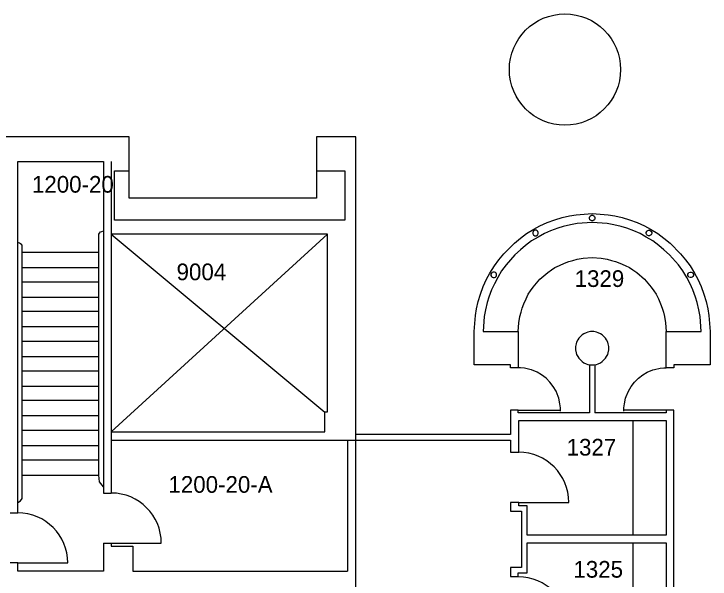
# Model space of a CAD drawing. Extents: x 2146168 to 2147252, y 2145478 to 2146523.
# Drawn here: x 2146263.76 to 2146276.28, y 2146205.63 to 2146215.79 of the extents above; entities that cross this region are included whole.
import ezdxf

# ---------------------------------------------------------------- set-up
doc = ezdxf.new("R2010")
doc.units = 0
for name, color, linetype in [('Level 1', 7, 'Continuous'), ('Level 12', 7, 'Continuous'), ('Level 13', 7, 'Continuous'), ('Level 14', 7, 'Continuous'), ('Level 17', 7, 'Continuous'), ('Level 3', 7, 'Continuous'), ('Level 33', 7, 'Continuous'), ('Level 49', 7, 'Continuous')]:
    doc.layers.add(name, color=color, linetype=linetype)

msp = doc.modelspace()

# ---------------------------------------------------------------- linework, layer by layer
at = {"layer": 'Level 1'}
for p, q in [((2146265.829, 2146213.584), (2146259.799, 2146213.584)), ((2146265.829, 2146212.974), (2146265.829, 2146213.584)), ((2146269.909, 2146213.584), (2146269.199, 2146213.584)), ((2146269.199, 2146213.584), (2146269.199, 2146212.974)), ((2146269.909, 2146195.694), (2146269.909, 2146213.584)), ((2146263.829, 2146206.824), (2146263.829, 2146213.144)), ((2146263.829, 2146213.144), (2146265.369, 2146213.144)), ((2146265.369, 2146213.144), (2146265.369, 2146207.181)), ((2146265.509, 2146213.144), (2146265.509, 2146208.284)), ((2146265.569, 2146212.084), (2146265.569, 2146212.974)), ((2146265.569, 2146212.974), (2146265.829, 2146212.974)), ((2146269.199, 2146212.974), (2146269.709, 2146212.974)), ((2146269.709, 2146212.974), (2146269.709, 2146212.084)), ((2146269.709, 2146212.084), (2146265.569, 2146212.084)), ((2146269.399, 2146211.834), (2146265.509, 2146211.834)), ((2146265.509, 2146211.834), (2146265.509, 2146207.181)), ((2146269.399, 2146208.644), (2146269.399, 2146211.834)), ((2146269.349, 2146208.284), (2146269.349, 2146208.644)), ((2146269.349, 2146208.644), (2146269.399, 2146208.644)), ((2146272.829, 2146208.674), (2146272.689, 2146208.674)), ((2146272.689, 2146208.674), (2146272.689, 2146208.234)), ((2146272.829, 2146208.624), (2146272.829, 2146208.674)), ((2146274.109, 2146208.624), (2146272.829, 2146208.624)), ((2146275.489, 2146208.624), (2146274.209, 2146208.624)), ((2146275.629, 2146208.674), (2146275.489, 2146208.674)), ((2146275.489, 2146208.674), (2146275.489, 2146208.624)), ((2146275.629, 2146201.834), (2146275.629, 2146208.674)), ((2146272.839, 2146207.914), (2146272.839, 2146208.484)), ((2146272.839, 2146208.484), (2146275.489, 2146208.484)), ((2146275.489, 2146208.484), (2146275.489, 2146206.424)), ((2146265.509, 2146208.284), (2146269.349, 2146208.284)), ((2146265.509, 2146208.134), (2146269.909, 2146208.134)), ((2146269.759, 2146208.134), (2146269.759, 2146205.774)), ((2146272.689, 2146208.134), (2146272.689, 2146207.914)), ((2146272.689, 2146207.914), (2146272.839, 2146207.914)), ((2146265.369, 2146207.181), (2146265.509, 2146207.181)), ((2146272.839, 2146207.014), (2146272.689, 2146207.014)), ((2146272.689, 2146207.014), (2146272.689, 2146206.854)), ((2146272.839, 2146206.954), (2146272.839, 2146207.014)), ((2146272.989, 2146206.954), (2146272.839, 2146206.954)), ((2146272.989, 2146206.424), (2146272.989, 2146206.954)), ((2146263.689, 2146206.824), (2146263.829, 2146206.824)), ((2146272.689, 2146206.854), (2146272.889, 2146206.854)), ((2146272.889, 2146206.854), (2146272.889, 2146205.844)), ((2146275.489, 2146206.424), (2146272.989, 2146206.424)), ((2146265.369, 2146206.281), (2146265.509, 2146206.281)), ((2146265.369, 2146206.281), (2146265.369, 2146205.774)), ((2146265.509, 2146206.281), (2146265.509, 2146206.224)), ((2146265.509, 2146206.224), (2146265.899, 2146206.224)), ((2146265.899, 2146206.224), (2146265.899, 2146205.774)), ((2146272.989, 2146205.744), (2146272.989, 2146206.284)), ((2146272.989, 2146206.284), (2146275.489, 2146206.284)), ((2146275.489, 2146206.284), (2146275.489, 2146204.224)), ((2146263.829, 2146205.924), (2146263.689, 2146205.924)), ((2146263.829, 2146205.774), (2146263.829, 2146205.924)), ((2146272.889, 2146205.844), (2146272.689, 2146205.844)), ((2146272.689, 2146205.844), (2146272.689, 2146205.684)), ((2146265.369, 2146205.774), (2146263.829, 2146205.774)), ((2146265.899, 2146205.774), (2146269.759, 2146205.774)), ((2146265.899, 2146205.774), (2146266.999, 2146205.774)), ((2146272.829, 2146205.684), (2146272.829, 2146205.744)), ((2146272.829, 2146205.744), (2146272.989, 2146205.744)), ((2146272.689, 2146205.684), (2146272.829, 2146205.684))]:
    msp.add_line(p, q, dxfattribs=at)
for points in [[(2146272.199, 2146210.084), (2146272.829, 2146210.084), (2146272.829, 2146209.434), (2146272.689, 2146209.434), (2146272.689, 2146209.484), (2146272.039, 2146209.484), (2146272.039, 2146210.084), (2146272.059, 2146210.374), (2146272.079, 2146210.494), (2146272.109, 2146210.624), (2146272.149, 2146210.754), (2146272.199, 2146210.894), (2146272.259, 2146211.024), (2146272.319, 2146211.134), (2146272.399, 2146211.264), (2146272.479, 2146211.374), (2146272.569, 2146211.484), (2146272.759, 2146211.674), (2146272.869, 2146211.764), (2146272.979, 2146211.844), (2146273.109, 2146211.924), (2146273.219, 2146211.984), (2146273.349, 2146212.044), (2146273.489, 2146212.094), (2146273.619, 2146212.134), (2146273.749, 2146212.164), (2146273.869, 2146212.184), (2146274.159, 2146212.204), (2146274.449, 2146212.184), (2146274.569, 2146212.164), (2146274.699, 2146212.134), (2146274.829, 2146212.094), (2146274.969, 2146212.044), (2146275.099, 2146211.984), (2146275.209, 2146211.924), (2146275.339, 2146211.844), (2146275.449, 2146211.764), (2146275.559, 2146211.674), (2146275.749, 2146211.484), (2146275.839, 2146211.374), (2146275.919, 2146211.264), (2146275.999, 2146211.134), (2146276.059, 2146211.024), (2146276.119, 2146210.894), (2146276.169, 2146210.754), (2146276.209, 2146210.624), (2146276.239, 2146210.494), (2146276.259, 2146210.374), (2146276.279, 2146210.084), (2146276.279, 2146209.484), (2146275.629, 2146209.484), (2146275.629, 2146209.434), (2146275.489, 2146209.434), (2146275.489, 2146210.084), (2146276.119, 2146210.084), (2146276.099, 2146210.354), (2146276.079, 2146210.474), (2146276.049, 2146210.604), (2146276.019, 2146210.704), (2146275.969, 2146210.834), (2146275.919, 2146210.944), (2146275.859, 2146211.054), (2146275.789, 2146211.174), (2146275.709, 2146211.284), (2146275.549, 2146211.464), (2146275.449, 2146211.554), (2146275.359, 2146211.634), (2146275.249, 2146211.714), (2146275.129, 2146211.784), (2146275.019, 2146211.844), (2146274.909, 2146211.894), (2146274.779, 2146211.944), (2146274.679, 2146211.974), (2146274.549, 2146212.004), (2146274.429, 2146212.024), (2146274.159, 2146212.044), (2146273.889, 2146212.024), (2146273.769, 2146212.004), (2146273.639, 2146211.974), (2146273.539, 2146211.944), (2146273.409, 2146211.894), (2146273.299, 2146211.844), (2146273.189, 2146211.784), (2146273.069, 2146211.714), (2146272.959, 2146211.634), (2146272.869, 2146211.554), (2146272.769, 2146211.464), (2146272.609, 2146211.284), (2146272.529, 2146211.174), (2146272.459, 2146211.054), (2146272.399, 2146210.944), (2146272.349, 2146210.834), (2146272.299, 2146210.704), (2146272.269, 2146210.604), (2146272.239, 2146210.474), (2146272.219, 2146210.354), (2146272.199, 2146210.084)], [(2146274.209, 2146212.134), (2146274.209, 2146212.114), (2146274.199, 2146212.094), (2146274.189, 2146212.084), (2146274.169, 2146212.074), (2146274.149, 2146212.074), (2146274.129, 2146212.084), (2146274.119, 2146212.094), (2146274.109, 2146212.114), (2146274.109, 2146212.134), (2146274.119, 2146212.154), (2146274.129, 2146212.164), (2146274.149, 2146212.174), (2146274.169, 2146212.174), (2146274.189, 2146212.164), (2146274.199, 2146212.154), (2146274.209, 2146212.134)], [(2146273.089, 2146211.864), (2146273.089, 2146211.844), (2146273.099, 2146211.824), (2146273.109, 2146211.814), (2146273.129, 2146211.804), (2146273.149, 2146211.804), (2146273.169, 2146211.814), (2146273.179, 2146211.824), (2146273.189, 2146211.844), (2146273.189, 2146211.864), (2146273.179, 2146211.884), (2146273.169, 2146211.894), (2146273.149, 2146211.904), (2146273.129, 2146211.904), (2146273.109, 2146211.894), (2146273.099, 2146211.884), (2146273.089, 2146211.864)], [(2146275.229, 2146211.864), (2146275.229, 2146211.844), (2146275.219, 2146211.824), (2146275.209, 2146211.814), (2146275.189, 2146211.804), (2146275.169, 2146211.804), (2146275.149, 2146211.814), (2146275.139, 2146211.824), (2146275.129, 2146211.844), (2146275.129, 2146211.864), (2146275.139, 2146211.884), (2146275.149, 2146211.894), (2146275.169, 2146211.904), (2146275.189, 2146211.904), (2146275.209, 2146211.894), (2146275.219, 2146211.884), (2146275.229, 2146211.864)], [(2146272.339, 2146211.114), (2146272.339, 2146211.094), (2146272.349, 2146211.074), (2146272.359, 2146211.064), (2146272.379, 2146211.054), (2146272.399, 2146211.054), (2146272.419, 2146211.064), (2146272.429, 2146211.074), (2146272.439, 2146211.094), (2146272.439, 2146211.114), (2146272.429, 2146211.134), (2146272.419, 2146211.144), (2146272.399, 2146211.154), (2146272.379, 2146211.154), (2146272.359, 2146211.144), (2146272.349, 2146211.134), (2146272.339, 2146211.114)], [(2146275.979, 2146211.114), (2146275.979, 2146211.094), (2146275.969, 2146211.074), (2146275.959, 2146211.064), (2146275.939, 2146211.054), (2146275.919, 2146211.054), (2146275.899, 2146211.064), (2146275.889, 2146211.074), (2146275.879, 2146211.094), (2146275.879, 2146211.114), (2146275.889, 2146211.134), (2146275.899, 2146211.144), (2146275.919, 2146211.154), (2146275.939, 2146211.154), (2146275.959, 2146211.144), (2146275.969, 2146211.134), (2146275.979, 2146211.114)], [(2146274.459, 2146209.754), (2146274.459, 2146209.814), (2146274.449, 2146209.864), (2146274.439, 2146209.894), (2146274.419, 2146209.934), (2146274.399, 2146209.964), (2146274.339, 2146210.024), (2146274.309, 2146210.044), (2146274.269, 2146210.064), (2146274.239, 2146210.074), (2146274.189, 2146210.084), (2146274.129, 2146210.084), (2146274.079, 2146210.074), (2146274.049, 2146210.064), (2146274.009, 2146210.044), (2146273.979, 2146210.024), (2146273.919, 2146209.964), (2146273.899, 2146209.934), (2146273.879, 2146209.894), (2146273.869, 2146209.864), (2146273.859, 2146209.814), (2146273.859, 2146209.754), (2146273.869, 2146209.704), (2146273.879, 2146209.674), (2146273.899, 2146209.634), (2146273.919, 2146209.604), (2146273.979, 2146209.544), (2146274.009, 2146209.524), (2146274.049, 2146209.504), (2146274.079, 2146209.494), (2146274.109, 2146209.488)], [(2146274.109, 2146209.488), (2146274.129, 2146209.484), (2146274.189, 2146209.484), (2146274.239, 2146209.494), (2146274.269, 2146209.504), (2146274.309, 2146209.524), (2146274.339, 2146209.544), (2146274.399, 2146209.604), (2146274.419, 2146209.634), (2146274.439, 2146209.674), (2146274.449, 2146209.704), (2146274.459, 2146209.754)]]:
    msp.add_lwpolyline(points, dxfattribs=at)
at = {"layer": 'Level 12'}
for p, q in [((2146272.829, 2146208.674), (2146273.589, 2146208.674)), ((2146275.489, 2146208.674), (2146274.729, 2146208.674))]:
    msp.add_line(p, q, dxfattribs=at)
at = {"layer": 'Level 13'}
for p, q in [((2146265.289, 2146211.504), (2146263.909, 2146211.504)), ((2146263.909, 2146211.234), (2146265.289, 2146211.234)), ((2146265.289, 2146210.974), (2146263.909, 2146210.974)), ((2146263.909, 2146210.704), (2146265.289, 2146210.704)), ((2146265.289, 2146210.444), (2146263.909, 2146210.444)), ((2146263.909, 2146210.174), (2146265.289, 2146210.174)), ((2146265.289, 2146209.904), (2146263.909, 2146209.904)), ((2146263.909, 2146209.634), (2146265.289, 2146209.634)), ((2146265.289, 2146209.374), (2146263.909, 2146209.374)), ((2146263.909, 2146209.104), (2146265.289, 2146209.104)), ((2146265.289, 2146208.844), (2146263.909, 2146208.844)), ((2146263.909, 2146208.574), (2146265.289, 2146208.574)), ((2146265.289, 2146208.304), (2146263.909, 2146208.304)), ((2146263.909, 2146208.034), (2146265.289, 2146208.034)), ((2146265.289, 2146207.774), (2146263.909, 2146207.774)), ((2146263.909, 2146207.504), (2146265.289, 2146207.504))]:
    msp.add_line(p, q, dxfattribs=at)
for points in [[(2146265.37, 2146207.29), (2146265.299, 2146207.382), (2146265.289, 2146207.504), (2146265.289, 2146211.834), (2146265.299, 2146211.854), (2146265.319, 2146211.874), (2146265.339, 2146211.884), (2146265.369, 2146211.894)], [(2146263.829, 2146207.014), (2146263.879, 2146207.044), (2146263.909, 2146207.084), (2146263.909, 2146211.624), (2146263.899, 2146211.644), (2146263.879, 2146211.664), (2146263.859, 2146211.674), (2146263.829, 2146211.684)], [(2146273.589, 2146208.654), (2146273.589, 2146208.674), (2146273.589, 2146208.714), (2146273.579, 2146208.784), (2146273.559, 2146208.884), (2146273.549, 2146208.914), (2146273.509, 2146209.014), (2146273.459, 2146209.094), (2146273.399, 2146209.174), (2146273.329, 2146209.244), (2146273.249, 2146209.304), (2146273.169, 2146209.354), (2146273.069, 2146209.394), (2146273.039, 2146209.404), (2146272.939, 2146209.424), (2146272.869, 2146209.434), (2146272.829, 2146209.434)], [(2146274.729, 2146208.654), (2146274.729, 2146208.674), (2146274.729, 2146208.714), (2146274.739, 2146208.784), (2146274.759, 2146208.884), (2146274.769, 2146208.914), (2146274.809, 2146209.014), (2146274.859, 2146209.094), (2146274.919, 2146209.174), (2146274.989, 2146209.244), (2146275.069, 2146209.304), (2146275.149, 2146209.354), (2146275.249, 2146209.394), (2146275.279, 2146209.404), (2146275.379, 2146209.424), (2146275.449, 2146209.434), (2146275.489, 2146209.434)]]:
    msp.add_lwpolyline(points, dxfattribs=at)
at = {"layer": 'Level 14'}
for p, q in [((2146269.399, 2146211.834), (2146265.509, 2146208.284)), ((2146265.509, 2146211.834), (2146269.349, 2146208.634))]:
    msp.add_line(p, q, dxfattribs=at)
at = {"layer": 'Level 17'}
for p, q in [((2146265.829, 2146212.484), (2146265.829, 2146212.974)), ((2146269.199, 2146212.974), (2146269.199, 2146212.484)), ((2146269.199, 2146212.484), (2146265.829, 2146212.484)), ((2146274.109, 2146209.488), (2146274.109, 2146208.624)), ((2146274.209, 2146209.488), (2146274.209, 2146208.624)), ((2146274.889, 2146208.484), (2146274.889, 2146206.424)), ((2146274.889, 2146206.294), (2146274.889, 2146204.224))]:
    msp.add_line(p, q, dxfattribs=at)
for points in [[(2146272.829, 2146210.084), (2146272.839, 2146210.244), (2146272.859, 2146210.354), (2146272.879, 2146210.434), (2146272.899, 2146210.504), (2146272.929, 2146210.584), (2146272.969, 2146210.674), (2146273.009, 2146210.754), (2146273.049, 2146210.814), (2146273.099, 2146210.884), (2146273.219, 2146211.024), (2146273.359, 2146211.144), (2146273.429, 2146211.194), (2146273.489, 2146211.234), (2146273.569, 2146211.274), (2146273.659, 2146211.314), (2146273.739, 2146211.344), (2146273.809, 2146211.364), (2146273.889, 2146211.384), (2146273.999, 2146211.404), (2146274.159, 2146211.414), (2146274.319, 2146211.404), (2146274.429, 2146211.384), (2146274.509, 2146211.364), (2146274.579, 2146211.344), (2146274.659, 2146211.314), (2146274.749, 2146211.274), (2146274.829, 2146211.234), (2146274.889, 2146211.194), (2146274.959, 2146211.144), (2146275.099, 2146211.024), (2146275.219, 2146210.884), (2146275.269, 2146210.814), (2146275.309, 2146210.754), (2146275.349, 2146210.674), (2146275.389, 2146210.584), (2146275.419, 2146210.504), (2146275.439, 2146210.434), (2146275.459, 2146210.354), (2146275.479, 2146210.244), (2146275.489, 2146210.084)], [(2146272.689, 2146208.234), (2146269.909, 2146208.234)], [(2146269.909, 2146208.134), (2146272.689, 2146208.134)]]:
    msp.add_lwpolyline(points, dxfattribs=at)
at = {"layer": 'Level 3'}
for p, q in [((2146272.839, 2146207.014), (2146273.739, 2146207.014)), ((2146265.509, 2146206.281), (2146266.409, 2146206.281)), ((2146263.829, 2146205.924), (2146264.729, 2146205.924))]:
    msp.add_line(p, q, dxfattribs=at)
msp.add_circle((2146273.669, 2146214.794), 1, dxfattribs=at)
at = {"layer": 'Level 33'}
for centre in [(2146272.839, 2146207.014), (2146265.509, 2146206.281), (2146263.829, 2146205.924), (2146272.829, 2146204.774)]:
    msp.add_arc(centre, 0.9, 360, 90, dxfattribs=at)

# ---------------------------------------------------------------- texts
at = {"layer": 'Level 49'}
for s, p in [('1200-20', (2146264.083, 2146212.581)), ('1200-20', (2146264.083, 2146212.581)), ('9004', (2146266.684, 2146211.007)), ('9004', (2146266.684, 2146211.007)), ('1329', (2146273.843, 2146210.886)), ('1329', (2146273.843, 2146210.886)), ('1327', (2146273.699, 2146207.855)), ('1327', (2146273.699, 2146207.855)), ('1325', (2146273.821, 2146205.66)), ('1325', (2146273.821, 2146205.66))]:
    msp.add_text(s, height=0.3, rotation=0, dxfattribs=at).set_placement(p)
msp.add_text('1200-20-A', height=0.3, dxfattribs=at).set_placement((2146266.538, 2146207.186))
msp.add_text('1200-20-A', height=0.3, dxfattribs=at).set_placement((2146266.538, 2146207.186))

doc.saveas('drawing.dxf')
